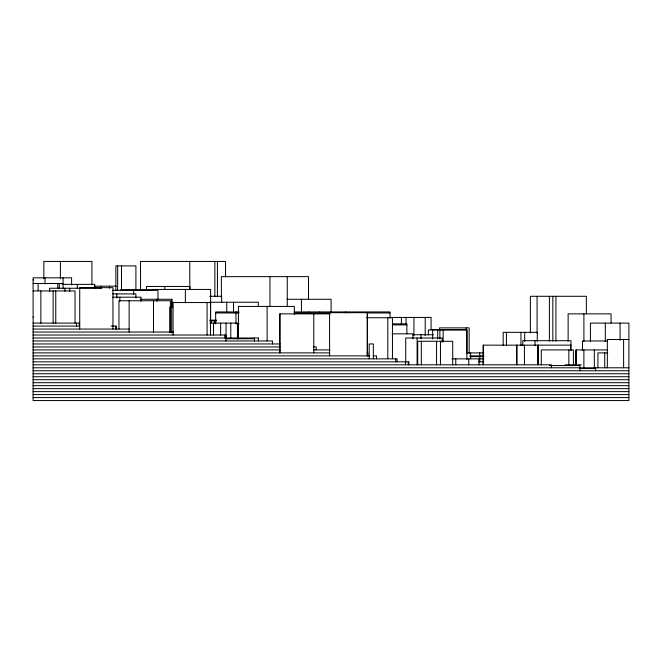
<?xml version="1.0" encoding="UTF-8"?>
<svg xmlns="http://www.w3.org/2000/svg" width="662" height="662" viewBox="0 0 662 662"><rect width="100%" height="100%" fill="white"/><g stroke="black" fill="none" stroke-linecap="round" stroke-linejoin="round"><path stroke-width="0.99" d="M33.1 279.91L33.638 279.91M33.1 283.485L63.097 283.485M62.071 284.379L94.74 284.379L94.74 288.466M94.145 286.166L116.446 286.166M101.394 288.251L49.658 288.251L49.658 291.321M152.996 289.443L210.64 289.443L210.64 320.127M120.459 289.741L153.137 289.741M112.548 290.337L157.961 290.337L157.961 299.621M33.1 290.932L75.021 290.932L75.021 323.106M112.788 293.911L135.875 293.911L135.875 298.049M209.796 296.295L221.679 296.295L221.679 302.484M112.747 297.188L140.989 297.188L140.989 301.301M140.187 299.274L171.996 299.274L171.996 307.218M287.068 299.274L331.099 299.274L331.099 311.645M210.417 302.253L258.321 302.253L258.321 306.374M172.856 307.019L169.811 307.019L169.811 332.746M239.09 311.934L215.655 311.934L215.655 323.85M294.267 311.934L390.034 311.934L390.034 317.917M215.655 312.977L239.04 312.977M294.367 312.977L329.784 312.977M367.36 312.977L390.034 312.977M330.123 313.871L279.629 313.871L279.629 352.896M33.1 317.148L33.638 317.148M389.099 317.446L431.07 317.446L431.07 329.602M366.682 317.743L392.45 317.743L392.45 358.672M209.829 320.127L216.615 320.127M209.904 320.871L216.532 320.871M33.1 323.106L79.763 323.106M209.904 323.106L237.459 323.106L237.459 338.001M237.004 323.85L239.04 323.85M392.384 323.85L406.865 323.85L406.865 333.789M392.384 324.893L406.865 324.893M33.1 326.085L79.73 326.085M110.951 326.085L116.272 326.085L116.272 329.064M33.1 329.064L129.123 329.064M33.1 332.043L173.601 332.043M392.119 333.83L412.914 333.83L412.914 338.828M412.757 334.724L433.362 334.724M33.1 335.022L225.932 335.022L225.932 340.98M224.873 335.766L225.932 335.766M33.1 338.001L258.379 338.001M225.932 338.745L254.465 338.745M628.9 339.49L607.344 339.49L607.344 367.791M33.1 340.98L272.463 340.98L272.463 343.959M607.675 340.98L582.469 340.98L582.469 350.264M33.1 343.959L280.084 343.959M571.033 345.15L483.053 345.15L483.053 364.704M33.1 346.938L280.084 346.938M313.78 346.938L316.188 346.938L316.188 349.917M33.1 349.917L280.084 349.917M313.78 349.917L329.957 349.917M607.675 349.917L575.882 349.917L575.882 364.812M33.1 352.896L329.585 352.896M366.955 352.896L367.832 352.896L367.832 355.875M466.586 352.896L483.872 352.896M607.741 352.896L597.918 352.896L597.918 367.791M33.1 355.875L369.768 355.875M373.343 355.875L376.504 355.875L376.504 358.854M469.921 355.875L483.872 355.875M469.921 356.619L483.872 356.619M33.1 358.854L397.051 358.854L397.051 361.833M452.063 358.854L483.872 358.854M33.1 361.833L408.868 361.833L408.868 364.812M478.618 361.833L483.831 361.833M33.1 364.812L551.446 364.812L551.446 367.791M565.125 364.812L581.302 364.812M549.377 365.556L579.92 365.556L579.92 370.77M33.1 367.791L628.9 367.791M579.324 368.535L595.61 368.535M33.1 370.77L628.9 370.77M33.1 373.749L628.9 373.749M33.1 376.728L628.9 376.728M33.1 379.707L628.9 379.707M33.1 382.686L628.9 382.686M33.1 385.665L628.9 385.665M33.1 388.644L628.9 388.644M33.1 391.623L628.9 391.623M33.1 394.602L628.9 394.602M33.1 397.581L628.9 397.581M623.612 339.49L623.612 367.791M620.062 323.106L620.062 340.367M611.067 323.023L611.067 313.871L568.128 313.871L568.128 341.335M605.316 323.106L605.316 341.385M604.729 352.896L604.729 367.791M595.61 367.791L595.61 370.77M594.327 349.917L594.327 367.791M590.421 341.385L590.421 323.106L628.9 323.106L628.9 400.56L33.1 400.56L33.1 277.825L71.587 277.825L71.587 285.049M586.35 313.656L586.35 296.295L530.361 296.295L530.361 333.06M583.901 313.871L583.901 341.335M583.884 349.917L583.884 367.791M576.106 349.917L576.106 364.812M573.391 364.812L573.391 349.917L541.284 349.917L541.284 364.812M570.967 350.719L570.967 340.682L522.757 340.682L522.757 345.705M570.661 345.15L570.661 350.297M568.857 349.917L568.857 364.812M555.923 296.295L555.923 341.236M552.836 296.295L552.836 341.236M549.394 296.295L549.394 341.236M538.206 345.15L538.206 364.704M538.09 345.15L538.09 364.704M537.759 345.15L537.759 364.704M537.279 341.46L537.279 332.341L503.17 332.341L503.17 345.506M537.081 296.295L537.081 333.06M535.012 340.682L535.012 345.705M524.693 332.341L524.693 341.46M524.453 345.15L524.453 364.704M520.953 332.341L520.953 345.506M517.047 345.15L517.047 364.704M516.542 345.15L516.542 364.704M506.43 332.341L506.43 345.506M483.467 345.15L483.467 364.704M479.768 352.896L479.768 355.875M479.768 356.619L479.768 361.833M478.974 358.854L478.974 364.812M470.624 352.896L470.624 358.854M469.143 353.525L469.143 327.872L439.56 327.872L439.56 329.924M468.77 358.854L468.77 364.812M466.876 359.549L466.876 329.659L432.683 329.659L432.683 338.936M466.793 353.533L466.793 329.957L428.38 329.957L428.38 335.08M466.611 329.957L466.611 353.533M466.197 327.872L466.197 329.924M455.77 358.854L455.77 364.812M452.709 364.812L452.709 341.278L417.722 341.278L417.722 364.812M443.126 329.659L443.126 342.022M442.133 342.122L442.133 338.001L405.715 338.001L405.715 362.751M440.462 341.278L440.462 364.812M439.882 329.659L439.882 338.936M437.681 329.659L437.681 338.936M436.556 341.278L436.556 364.812M425.211 317.446L425.211 335.675M421.313 341.278L421.313 364.812M420.999 334.724L420.999 338.737M417.101 338.001L417.101 364.812M413.932 317.446L413.932 335.675M408.322 361.833L408.322 364.812M406.063 317.446L406.063 324.537M405.434 361.833L405.434 364.812M401.412 317.446L401.412 324.537M395.727 358.854L395.727 361.833M387.8 317.743L387.8 358.672M373.343 358.854L373.343 343.959L369.197 343.959L369.197 358.854M367.393 355.875L367.393 312.679L329.585 312.679L329.585 355.875M367.261 312.679L367.261 355.875M345.713 311.934L345.713 312.977M319.829 311.934L319.829 312.977M313.78 313.871L313.78 352.896M308.757 311.934L308.757 312.977M308.517 299.34L308.517 276.633L221.373 276.633L221.373 297.279M301.442 299.274L301.442 311.645M294.325 314.516L294.325 306.423L238.428 306.423L238.428 338.787M287.258 276.633L287.258 306.564M280.084 313.871L280.084 352.896M269.955 276.633L269.955 306.564M267.117 306.423L267.117 340.814M258.329 338.001L258.379 340.98M254.465 338.001L254.465 340.98M237.592 326.085L237.592 338.994M235.986 311.934L235.986 323.85M233.512 302.253L233.512 312.563M230.781 323.106L230.781 338.001M226.727 302.253L226.727 312.563M226.04 323.106L226.04 338.001M225.543 276.89L225.543 261.44L140.526 261.44L140.526 290.279M224.873 335.022L224.873 338.001M220.645 323.106L220.645 335.022M217.426 261.44L217.426 296.46M214.852 261.44L214.852 296.46M214.653 320.871L214.653 323.106M213.487 323.106L213.487 335.022M211.054 320.871L211.054 323.106M210.491 335.022L210.491 302.551L173.08 302.551L173.08 335.022M207.082 302.551L207.082 335.022M189.928 289.526L189.928 286.464L146.459 286.464L146.459 290.544M189.779 261.44L189.779 289.253M185.368 289.443L185.368 302.741M171.681 308.211L171.681 332.961M171.64 299.274L171.64 307.218M170.407 332.043L170.407 300.763L118.953 300.763L118.953 329.014M164.813 286.464L164.813 289.526M157.01 299.274L157.01 301.26M153.51 300.763L153.51 332.043M135.9 290.461L135.9 265.909L115.875 265.909L115.875 290.461M133.658 290.337L133.658 294.458M129.123 300.763L129.123 332.043M121.51 265.909L121.51 290.461M119.814 297.188L119.814 301.301M117.654 265.909L117.654 290.461M116.843 293.911L116.843 298.049M115.908 326.085L115.908 329.064M112.945 329.064L112.945 287.656L79.73 287.656L79.73 329.064M109.478 286.166L109.478 288.218M100.98 286.166L100.98 288.218M91.919 284.792L91.919 261.44L43.841 261.44L43.841 278.702M79.275 323.106L79.275 326.085M77.313 284.379L77.313 288.466M76.478 323.106L76.478 326.085M69.692 288.251L69.692 291.321M64.95 288.251L64.95 291.321M63.056 277.825L63.097 288.566M60.391 261.44L60.391 278.702M59.332 283.485L59.332 288.566M57.793 283.485L57.793 288.566M55.757 290.932L55.757 323.106M53.117 290.932L53.117 323.106M44.991 277.825L44.991 284.015M40.87 290.932L40.87 323.106M38.115 283.485L38.115 290.593"/></g></svg>
